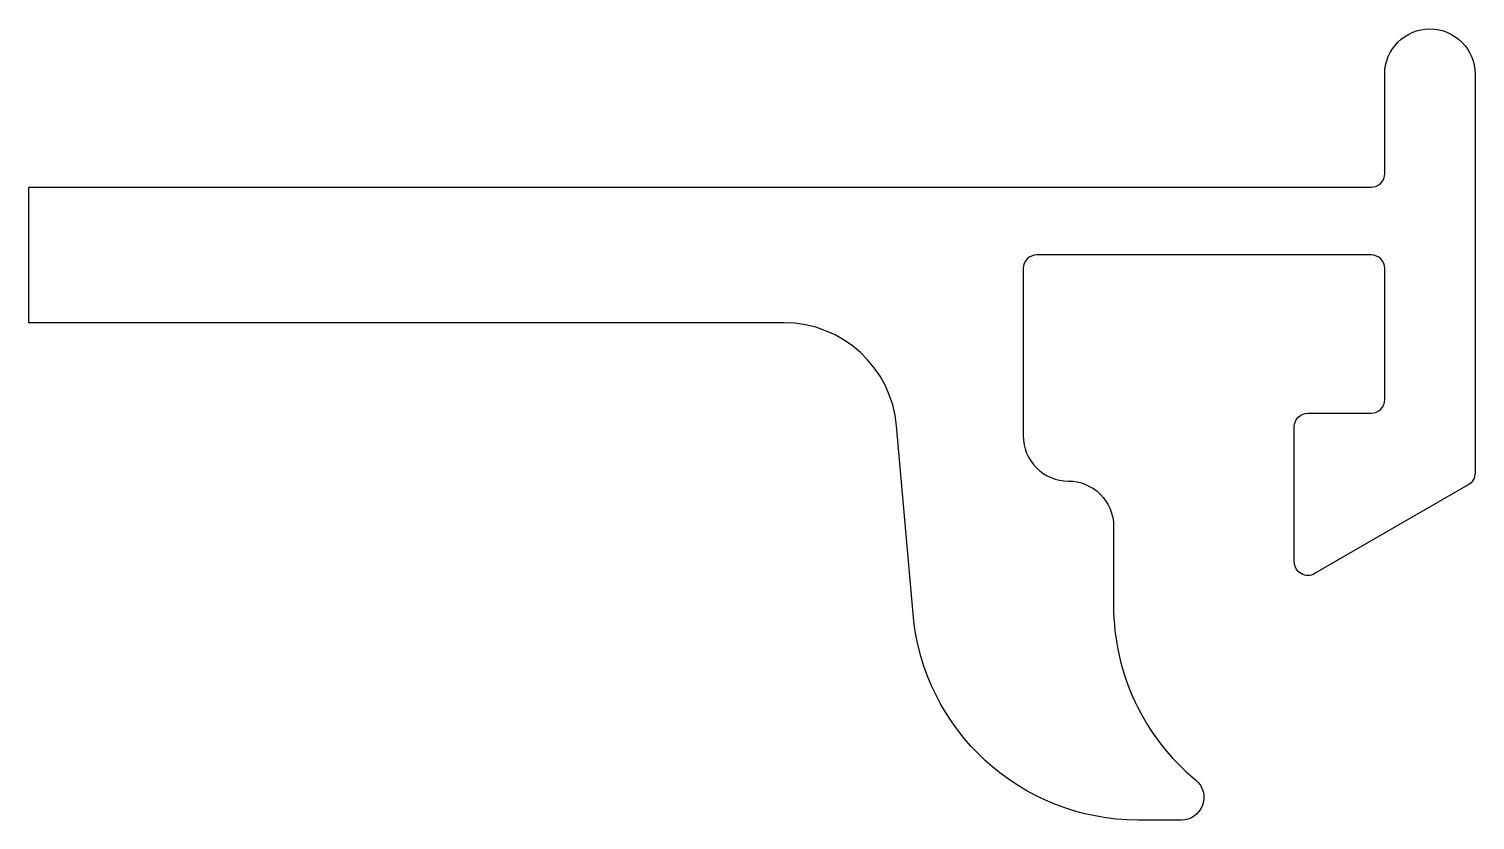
# Model space of a CAD drawing. Extents: x 162.7 to 194.7, y 222.6 to 240.1.
import ezdxf

# ---------------------------------------------------------------- set-up
doc = ezdxf.new("R2010")
doc.units = 0
doc.layers.add('ANA', color=220, linetype='CONTINUOUS')

msp = doc.modelspace()

# ---------------------------------------------------------------- linework, layer by layer
at = {"layer": 'ANA', "color": 7}
msp.add_lwpolyline([(192.442, 235.108), (185.042, 235.108, 0.414214), (184.742, 234.808), (184.742, 231.108, 0.414214), (185.742, 230.108, -0.414214), (186.742, 229.108), (186.742, 227.351, 0.223888), (188.56, 223.494, -0.703326), (188.242, 222.608), (187.286, 222.608, -0.388879), (182.305, 227.173), (181.941, 231.326, 0.388879), (179.451, 233.608), (162.742, 233.608), (162.742, 236.608), (192.442, 236.608, 0.414214), (192.742, 236.908), (192.742, 239.108, -1), (194.742, 239.108), (194.742, 230.282, -0.267949), (194.592, 230.022), (191.192, 228.059, -0.57735), (190.742, 228.319), (190.742, 231.308, -0.414214), (191.042, 231.608), (192.442, 231.608, 0.414214), (192.742, 231.908), (192.742, 234.808, 0.414214)], format="xyb", close=True, dxfattribs=at)

doc.saveas('drawing.dxf')
